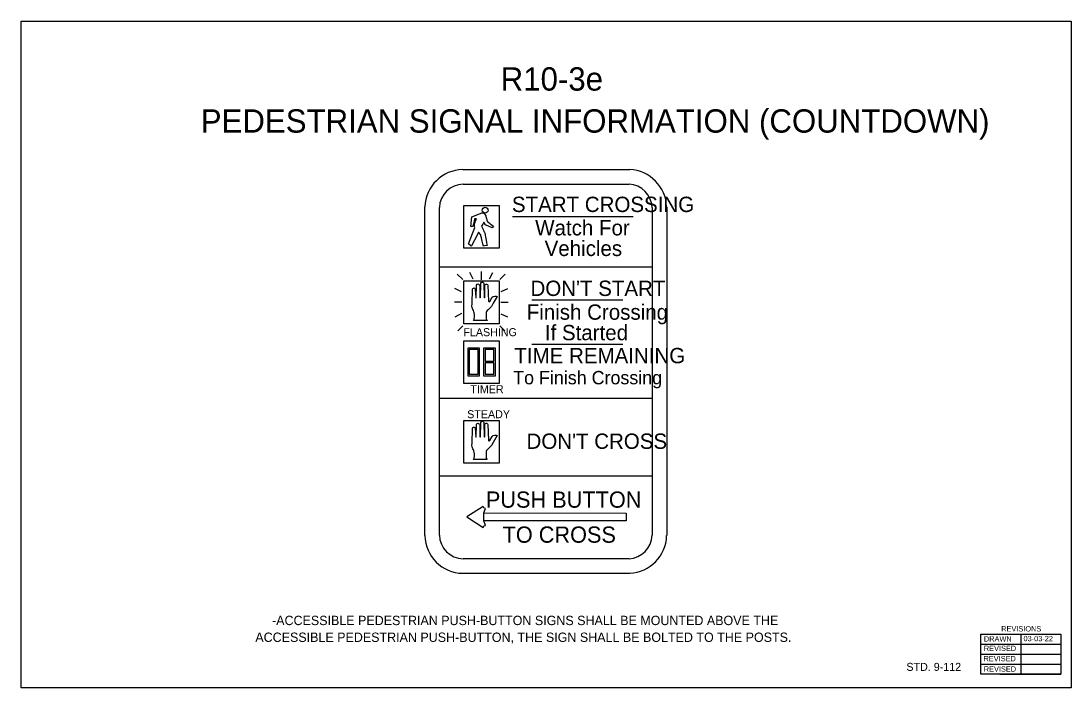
# Model space of a CAD drawing. Extents: x 1567417 to 1568205, y 1584950 to 1585450.
import ezdxf

# ---------------------------------------------------------------- set-up
doc = ezdxf.new("R2010")
doc.units = 0
for name, color, linetype in [('Construction_Signing', 7, 'Continuous'), ('Level 59', 7, 'Continuous'), ('Sheets_General Details', 7, 'Continuous'), ('Signals_PR_Above Ground', 7, 'Continuous')]:
    doc.layers.add(name, color=color, linetype=linetype)

msp = doc.modelspace()

# ---------------------------------------------------------------- linework, layer by layer
at = {"layer": 'Construction_Signing'}
for p, q in [((1567749.17, 1585279.2), (1567749.17, 1585311.25)), ((1567749.17, 1585311.25), (1567775.85, 1585311.25)), ((1567775.85, 1585311.25), (1567775.85, 1585279.2)), ((1567775.85, 1585279.2), (1567749.17, 1585279.2)), ((1567749.17, 1585222.64), (1567749.17, 1585254.68)), ((1567749.17, 1585254.68), (1567775.85, 1585254.68)), ((1567775.85, 1585254.68), (1567775.85, 1585222.64)), ((1567775.85, 1585222.64), (1567749.17, 1585222.64)), ((1567749.17, 1585177.76), (1567749.17, 1585209.81)), ((1567749.17, 1585209.81), (1567775.85, 1585209.81)), ((1567775.85, 1585209.81), (1567775.85, 1585177.76)), ((1567775.85, 1585177.76), (1567749.17, 1585177.76)), ((1567749.17, 1585118.01), (1567749.17, 1585150.06)), ((1567749.17, 1585150.06), (1567775.85, 1585150.06)), ((1567775.85, 1585150.06), (1567775.85, 1585118.01)), ((1567775.85, 1585118.01), (1567749.17, 1585118.01))]:
    msp.add_line(p, q, dxfattribs=at)
for points in [[(1567751.53, 1585077.8), (1567763.72, 1585069.96), (1567764.33, 1585071), (1567765.46, 1585071.39), (1567764.33, 1585074.81), (1567764.33, 1585080.81), (1567765.46, 1585084.22), (1567764.33, 1585084.6), (1567763.72, 1585085.64), (1567751.53, 1585077.8)], [(1567870.93, 1585080.68), (1567870.93, 1585074.99), (1567764.33, 1585074.81), (1567764.33, 1585080.81), (1567870.93, 1585080.68)]]:
    msp.add_lwpolyline(points, close=True, dxfattribs=at)
at = {"layer": 'Level 59'}
for p, q in [((1568136.91, 1584960.01), (1568136.91, 1584990.01)), ((1568136.91, 1584990.01), (1568196.91, 1584990.01)), ((1568166.91, 1584990.01), (1568166.91, 1584960.01)), ((1568136.91, 1584982.51), (1568196.91, 1584982.51)), ((1568136.91, 1584975.01), (1568196.91, 1584975.01)), ((1568136.91, 1584967.51), (1568196.91, 1584967.51)), ((1568151.19, 1584960.01), (1568196.91, 1584960.01))]:
    msp.add_line(p, q, dxfattribs=at)
msp.add_lwpolyline([(1568136.91, 1584960.01), (1568136.91, 1584990.01), (1568196.91, 1584990.01), (1568196.91, 1584960.01)], close=True, dxfattribs=at)
at = {"layer": 'Sheets_General Details'}
for p, q in [((1567748.72, 1585327.24), (1567873.19, 1585327.24)), ((1567730.94, 1585064.11), (1567730.94, 1585309.76)), ((1567890.43, 1585309.76), (1567890.43, 1585064.11)), ((1567785.9, 1585303), (1567876.18, 1585303)), ((1567890.43, 1585265.09), (1567730.94, 1585265.09)), ((1567762.56, 1585255.65), (1567762.56, 1585261.73)), ((1567748.65, 1585255.72), (1567744.39, 1585259.79)), ((1567756.17, 1585256.09), (1567753.79, 1585260.92)), ((1567768.57, 1585256.16), (1567771.08, 1585260.98)), ((1567776.34, 1585255.78), (1567780.22, 1585259.67)), ((1567747.59, 1585246.57), (1567742.64, 1585249.01)), ((1567777.28, 1585246.69), (1567782.29, 1585249.14)), ((1567747.84, 1585238.8), (1567742.21, 1585238.8)), ((1567777.03, 1585238.74), (1567782.6, 1585238.74)), ((1567800.4, 1585240.63), (1567868.5, 1585240.63)), ((1567747.65, 1585230.21), (1567742.64, 1585227.64)), ((1567777.09, 1585230.15), (1567782.1, 1585227.77)), ((1567748.65, 1585221.06), (1567744.71, 1585217.24)), ((1567776.28, 1585221), (1567780.03, 1585217.24)), ((1567800.4, 1585207.4), (1567868.5, 1585207.4)), ((1567890.43, 1585166.46), (1567730.94, 1585166.46)), ((1567890.43, 1585108.29), (1567730.94, 1585108.29)), ((1567873.19, 1585046.49), (1567748.72, 1585046.49))]:
    msp.add_line(p, q, dxfattribs=at)
msp.add_lwpolyline([(1567417.16, 1585449.56), (1568204.66, 1585449.56), (1568204.66, 1584949.56), (1567417.16, 1584949.56)], close=True, dxfattribs=at)
for points in [[(1567748.5, 1585338.21), (1567748.61, 1585338.22), (1567873.47, 1585338.22), (1567873.75, 1585338.2)], [(1567719.96, 1585063.78), (1567719.96, 1585063.94), (1567719.96, 1585309.97), (1567719.96, 1585310.17)], [(1567901.4, 1585310.16), (1567901.41, 1585309.96), (1567901.41, 1585063.95), (1567901.4, 1585063.79)], [(1567873.75, 1585035.52), (1567873.47, 1585035.51), (1567748.61, 1585035.51), (1567748.5, 1585035.51)]]:
    msp.add_lwpolyline(points, dxfattribs=at)
for centre, radius, start, end in [((1567749.09, 1585309.08), 29.14, 91.15327, 177.84329), ((1567872.27, 1585309.1), 29.14, 2.09483, 87.09861), ((1567749.09, 1585309.08), 18.17, 91.15327, 177.84329), ((1567872.27, 1585309.1), 18.16, 2.09483, 87.09861), ((1567749.09, 1585064.65), 29.14, 181.7105, 268.83167), ((1567749.09, 1585064.65), 18.16, 181.7105, 268.83167), ((1567872.27, 1585064.63), 18.16, 272.91591, 358.35188), ((1567872.27, 1585064.63), 29.14, 272.91591, 358.35188)]:
    msp.add_arc(centre, radius, start, end, dxfattribs=at)
at = {"layer": 'Signals_PR_Above Ground'}
for p, q in [((1567766.7, 1585225.2), (1567766.7, 1585225.16)), ((1567766.7, 1585120.9), (1567766.7, 1585120.86))]:
    msp.add_line(p, q, dxfattribs=at)
for points in [[(1567755.17, 1585302.64), (1567760.92, 1585304.96), (1567761.81, 1585305.38), (1567762.73, 1585305.69), (1567763.58, 1585305.73), (1567764.04, 1585305.61), (1567764.43, 1585305.34), (1567764.78, 1585305.07), (1567765.32, 1585304.34), (1567765.7, 1585303.61), (1567765.89, 1585302.96), (1567766.13, 1585302.26), (1567766.36, 1585301.56), (1567766.63, 1585300.37), (1567766.82, 1585299.41), (1567767.28, 1585299.02), (1567768.28, 1585298.25), (1567769.13, 1585297.55), (1567769.9, 1585297.01), (1567770.83, 1585296.32), (1567771.41, 1585295.86), (1567770.52, 1585294.62), (1567765.43, 1585296.78), (1567764.35, 1585298.79), (1567763.47, 1585297.33), (1567762.58, 1585295.74), (1567763.04, 1585294.74), (1567763.5, 1585293.66), (1567763.97, 1585292.66), (1567764.35, 1585291.81), (1567764.66, 1585291.15), (1567765.05, 1585290.38), (1567765.12, 1585290.23), (1567765.2, 1585289.69), (1567765.35, 1585288.84), (1567765.59, 1585287.65), (1567766.01, 1585285.22), (1567766.36, 1585283.4), (1567766.59, 1585282.09), (1567766.75, 1585281.28), (1567765.12, 1585280.93), (1567763.97, 1585280.71), (1567763.5, 1585282.6), (1567763.04, 1585284.44), (1567762.5, 1585286.95), (1567762.11, 1585288.53), (1567761.96, 1585289.15), (1567760.3, 1585291.2), (1567759.19, 1585289), (1567755.1, 1585281.13), (1567754.87, 1585280.71), (1567752.86, 1585282.52), (1567757.57, 1585294.86), (1567757.37, 1585295.4), (1567757.26, 1585296.13), (1567757.26, 1585296.59), (1567757.37, 1585297.4), (1567757.68, 1585298.48), (1567758.11, 1585299.56), (1567758.61, 1585300.72), (1567758.88, 1585301.33), (1567757.34, 1585301.33), (1567756.91, 1585299.41), (1567756.45, 1585297.17), (1567756.1, 1585295.63), (1567754.48, 1585295.47), (1567755.17, 1585302.64)], [(1567766.7, 1585225.16), (1567756.43, 1585225.16), (1567756.97, 1585226.05), (1567757.17, 1585227.78), (1567757.21, 1585229.48), (1567757.13, 1585230.72), (1567756.9, 1585231.64), (1567756.43, 1585232.49), (1567755.93, 1585233.26), (1567755.51, 1585234.72), (1567755.39, 1585235.73), (1567755.44, 1585237.42), (1567755.66, 1585248.45), (1567755.93, 1585249.1), (1567756.52, 1585249.37), (1567757.05, 1585249.45), (1567757.59, 1585249.15), (1567757.83, 1585248.83), (1567757.9, 1585248.64), (1567758.21, 1585242.21), (1567758.29, 1585242.01), (1567758.4, 1585242.05), (1567758.6, 1585242.13), (1567758.83, 1585251.61), (1567759.29, 1585252.19), (1567760.06, 1585252.46), (1567760.83, 1585252), (1567761.14, 1585251.53), (1567761.18, 1585251.07), (1567761.37, 1585242.24), (1567761.52, 1585242.05), (1567761.76, 1585242.21), (1567761.99, 1585253), (1567762.45, 1585253.69), (1567762.92, 1585253.85), (1567763.53, 1585253.81), (1567764.07, 1585253.38), (1567764.3, 1585252.92), (1567764.53, 1585242.21), (1567764.69, 1585242.05), (1567764.92, 1585242.28), (1567765.07, 1585251.53), (1567765.46, 1585252.07), (1567765.92, 1585252.34), (1567766.65, 1585252.34), (1567767.15, 1585251.96), (1567767.39, 1585251.46), (1567767.54, 1585245.64), (1567767.69, 1585239.51), (1567767.96, 1585239.2), (1567768.39, 1585239.16), (1567768.66, 1585239.39), (1567770.63, 1585242.51), (1567771.28, 1585243.05), (1567772.48, 1585243.36), (1567773.48, 1585243.36), (1567774.17, 1585243.05), (1567771.32, 1585238), (1567769.93, 1585235.57), (1567769.55, 1585235.11), (1567769.08, 1585234.65), (1567768.31, 1585233.91), (1567767.54, 1585233.07), (1567766.88, 1585232.45), (1567766.38, 1585231.83), (1567766.08, 1585231.17), (1567766, 1585230.33), (1567766.04, 1585226.94), (1567766.15, 1585226.17), (1567766.46, 1585225.51), (1567766.7, 1585225.2)], [(1567766.7, 1585120.86), (1567756.43, 1585120.86), (1567756.97, 1585121.75), (1567757.17, 1585123.48), (1567757.21, 1585125.18), (1567757.13, 1585126.42), (1567756.9, 1585127.34), (1567756.43, 1585128.19), (1567755.93, 1585128.96), (1567755.51, 1585130.43), (1567755.39, 1585131.43), (1567755.44, 1585133.12), (1567755.66, 1585144.15), (1567755.93, 1585144.81), (1567756.52, 1585145.08), (1567757.05, 1585145.15), (1567757.59, 1585144.85), (1567757.83, 1585144.54), (1567757.9, 1585144.34), (1567758.21, 1585137.91), (1567758.29, 1585137.71), (1567758.4, 1585137.75), (1567758.6, 1585137.83), (1567758.83, 1585147.32), (1567759.29, 1585147.89), (1567760.06, 1585148.16), (1567760.83, 1585147.7), (1567761.14, 1585147.23), (1567761.18, 1585146.77), (1567761.37, 1585137.94), (1567761.52, 1585137.75), (1567761.76, 1585137.91), (1567761.99, 1585148.7), (1567762.45, 1585149.4), (1567762.92, 1585149.55), (1567763.53, 1585149.51), (1567764.07, 1585149.08), (1567764.3, 1585148.63), (1567764.53, 1585137.91), (1567764.69, 1585137.75), (1567764.92, 1585137.98), (1567765.07, 1585147.23), (1567765.46, 1585147.77), (1567765.92, 1585148.04), (1567766.65, 1585148.04), (1567767.15, 1585147.66), (1567767.39, 1585147.16), (1567767.54, 1585141.34), (1567767.69, 1585135.21), (1567767.96, 1585134.9), (1567768.39, 1585134.86), (1567768.66, 1585135.09), (1567770.63, 1585138.21), (1567771.28, 1585138.75), (1567772.48, 1585139.06), (1567773.48, 1585139.06), (1567774.17, 1585138.75), (1567771.32, 1585133.7), (1567769.93, 1585131.27), (1567769.55, 1585130.81), (1567769.08, 1585130.35), (1567768.31, 1585129.61), (1567767.54, 1585128.77), (1567766.88, 1585128.15), (1567766.38, 1585127.53), (1567766.08, 1585126.88), (1567766, 1585126.03), (1567766.04, 1585122.64), (1567766.15, 1585121.87), (1567766.46, 1585121.21), (1567766.7, 1585120.9)]]:
    msp.add_lwpolyline(points, dxfattribs=at)
for points in [[(1567752.18, 1585183.61), (1567761.14, 1585183.61), (1567761.14, 1585204.43), (1567752.18, 1585204.43)], [(1567753.38, 1585184.81), (1567759.94, 1585184.81), (1567759.94, 1585203.23), (1567753.38, 1585203.23)], [(1567764.03, 1585183.61), (1567772.99, 1585183.61), (1567772.99, 1585204.43), (1567764.03, 1585204.43)], [(1567765.23, 1585194.62), (1567771.79, 1585194.62), (1567771.79, 1585203.23), (1567765.23, 1585203.23)], [(1567765.23, 1585184.81), (1567771.79, 1585184.81), (1567771.79, 1585193.42), (1567765.23, 1585193.42)]]:
    msp.add_lwpolyline(points, close=True, dxfattribs=at)
msp.add_circle((1567765.26, 1585307.72), 2.17, dxfattribs=at)

# ---------------------------------------------------------------- texts
at = {"layer": 'Level 59'}
for s, p in [('REVISIONS', (1568152.33, 1584991.94)), ('REVISED', (1568139.28, 1584977.31)), ('REVISED', (1568139.05, 1584969.59)), ('REVISED', (1568139.24, 1584961.79))]:
    msp.add_text(s, height=4, rotation=360, dxfattribs=at).set_placement(p)
for s, height, p in [('DRAWN', 4, (1568139.33, 1584984.37)), ('03-03-22', 4, (1568169.03, 1584984.61)), ('STD. 9-112', 6, (1568081.22, 1584962.4))]:
    msp.add_text(s, height=height, dxfattribs=at).set_placement(p)
at = {"layer": 'Sheets_General Details'}
for s, height, p in [('R10-3e', 17.5, (1567776.92, 1585397.37)), ('PEDESTRIAN SIGNAL INFORMATION (COUNTDOWN)', 17.5, (1567551.98, 1585365.87)), ('START CROSSING', 11.5, (1567785.33, 1585306.36)), ('Watch For', 11.5, (1567802.8, 1585288.82)), ('Vehicles', 11.5, (1567809.87, 1585273.37)), ("DON'T START", 11.5, (1567799.28, 1585243.43)), ('Finish Crossing', 11.5, (1567796.46, 1585225.61)), ('If Started', 11.5, (1567810.05, 1585210.23)), ('FLASHING', 6, (1567748.94, 1585213.29)), ('TIME REMAINING', 11.5, (1567787.17, 1585192.99)), ('To Finish Crossing', 10.0197, (1567786.31, 1585177.2)), ('TIMER', 6, (1567754.19, 1585170.55)), ('STEADY', 6, (1567751.78, 1585151.79)), ("DON'T CROSS", 11.5, (1567796.3, 1585128.82)), ('PUSH BUTTON', 12.1707, (1567765.83, 1585084.7)), ('TO CROSS', 12.171, (1567778.34, 1585058.45)), ('-ACCESSIBLE PEDESTRIAN PUSH-BUTTON SIGNS SHALL BE MOUNTED ABOVE THE', 7, (1567605.44, 1584996.7)), ('  ACCESSIBLE PEDESTRIAN PUSH-BUTTON, THE SIGN SHALL BE BOLTED TO THE POSTS.', 7, (1567587.7, 1584984.1))]:
    msp.add_text(s, height=height, dxfattribs=at).set_placement(p)

doc.saveas('drawing.dxf')
